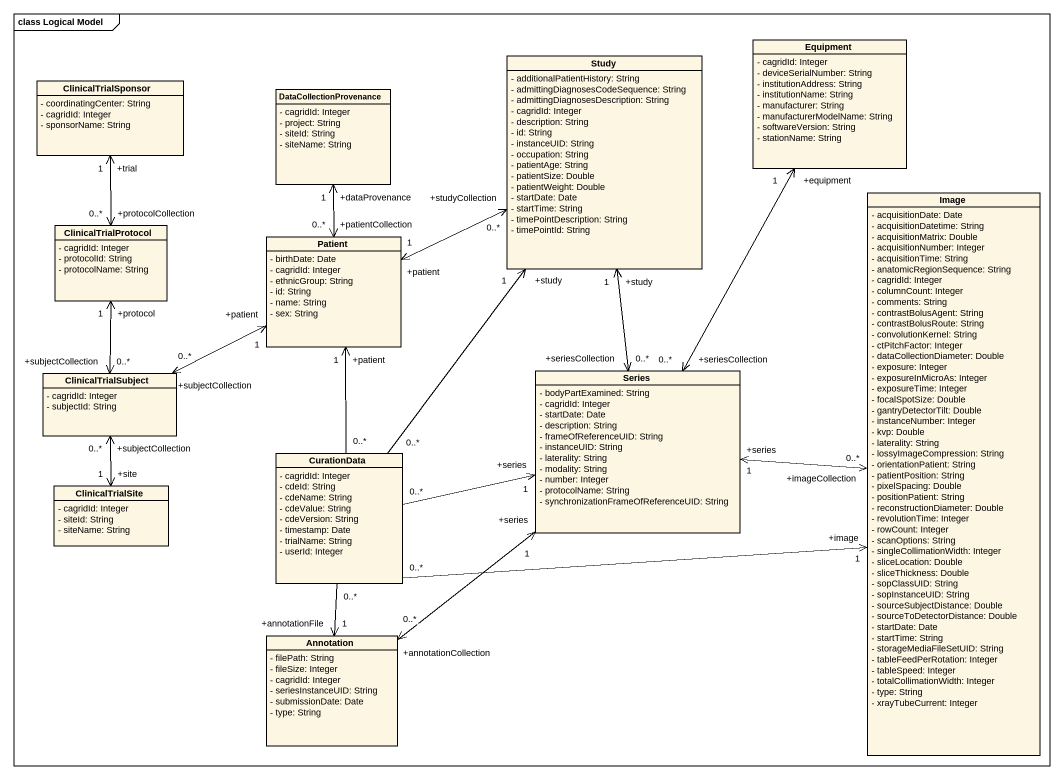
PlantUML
@startuml
mainframe class Logical Model
hide circle
hide empty members
skinparam classAttributeIconSize 0
class Equipment {
  - cagridId: Integer
  - deviceSerialNumber: String
  - institutionAddress: String
  - institutionName: String
  - manufacturer: String
  - manufacturerModelName: String
  - softwareVersion: String
  - stationName: String
}
class ClinicalTrialSponsor {
  - coordinatingCenter: String
  - cagridId: Integer
  - sponsorName: String
}
class Study {
  - additionalPatientHistory: String
  - admittingDiagnosesCodeSequence: String
  - admittingDiagnosesDescription: String
  - cagridId: Integer
  - description: String
  - id: String
  - instanceUID: String
  - occupation: String
  - patientAge: String
  - patientSize: Double
  - patientWeight: Double
  - startDate: Date
  - startTime: String
  - timePointDescription: String
  - timePointId: String
}
class DataCollectionProvenance {
  - cagridId: Integer
  - project: String
  - siteId: String
  - siteName: String
}
class Image {
  - acquisitionDate: Date
  - acquisitionDatetime: String
  - acquisitionMatrix: Double
  - acquisitionNumber: Integer
  - acquisitionTime: String
  - anatomicRegionSequence: String
  - cagridId: Integer
  - columnCount: Integer
  - comments: String
  - contrastBolusAgent: String
  - contrastBolusRoute: String
  - convolutionKernel: String
  - ctPitchFactor: Integer
  - dataCollectionDiameter: Double
  - exposure: Integer
  - exposureInMicroAs: Integer
  - exposureTime: Integer
  - focalSpotSize: Double
  - gantryDetectorTilt: Double
  - instanceNumber: Integer
  - kvp: Double
  - laterality: String
  - lossyImageCompression: String
  - orientationPatient: String
  - patientPosition: String
  - pixelSpacing: Double
  - positionPatient: String
  - reconstructionDiameter: Double
  - revolutionTime: Integer
  - rowCount: Integer
  - scanOptions: String
  - singleCollimationWidth: Integer
  - sliceLocation: Double
  - sliceThickness: Double
  - sopClassUID: String
  - sopInstanceUID: String
  - sourceSubjectDistance: Double
  - sourceToDetectorDistance: Double
  - startDate: Date
  - startTime: String
  - storageMediaFileSetUID: String
  - tableFeedPerRotation: Integer
  - tableSpeed: Integer
  - totalCollimationWidth: Integer
  - type: String
  - xrayTubeCurrent: Integer
}
class ClinicalTrialProtocol {
  - cagridId: Integer
  - protocolId: String
  - protocolName: String
}
class Patient {
  - birthDate: Date
  - cagridId: Integer
  - ethnicGroup: String
  - id: String
  - name: String
  - sex: String
}
class ClinicalTrialSubject {
  - cagridId: Integer
  - subjectId: String
}
class Series {
  - bodyPartExamined: String
  - cagridId: Integer
  - startDate: Date
  - description: String
  - frameOfReferenceUID: String
  - instanceUID: String
  - laterality: String
  - modality: String
  - number: Integer
  - protocolName: String
  - synchronizationFrameOfReferenceUID: String
}
class CurationData {
  - cagridId: Integer
  - cdeId: String
  - cdeName: String
  - cdeValue: String
  - cdeVersion: String
  - timestamp: Date
  - trialName: String
  - userId: Integer
}
class ClinicalTrialSite {
  - cagridId: Integer
  - siteId: String
  - siteName: String
}
class "Annotation" as Annotation_ {
  - filePath: String
  - fileSize: Integer
  - cagridId: Integer
  - seriesInstanceUID: String
  - submissionDate: Date
  - type: String
}
Equipment "+equipment\n1" <--> "+seriesCollection\n0..*" Series
ClinicalTrialSponsor "+trial\n1" <--> "+protocolCollection\n0..*" ClinicalTrialProtocol
Study "+study\n1" <--> "+seriesCollection\n0..*" Series
DataCollectionProvenance "+dataProvenance\n1" <--> "+patientCollection\n0..*" Patient
ClinicalTrialProtocol "+protocol\n1" <--> "+subjectCollection\n0..*" ClinicalTrialSubject
Patient "+patient\n1" <-right-> "+studyCollection\n0..*" Study
Patient "+patient\n1" <-left-> "+subjectCollection\n0..*" ClinicalTrialSubject
ClinicalTrialSubject "+subjectCollection\n0..*" <--> "+site\n1" ClinicalTrialSite
Series "+series\n1" <-right-> "+imageCollection\n0..*" Image
CurationData "0..*" -up-> "+study\n1" Study
CurationData "0..*" -right-> "+image\n1" Image
CurationData "0..*" -up-> "+patient\n1" Patient
CurationData "0..*" -right-> "+series\n1" Series
CurationData "0..*" --> "+annotationFile\n1" Annotation_
Annotation_ "+annotationCollection\n0..*" <-up-> "+series\n1" Series
@enduml
